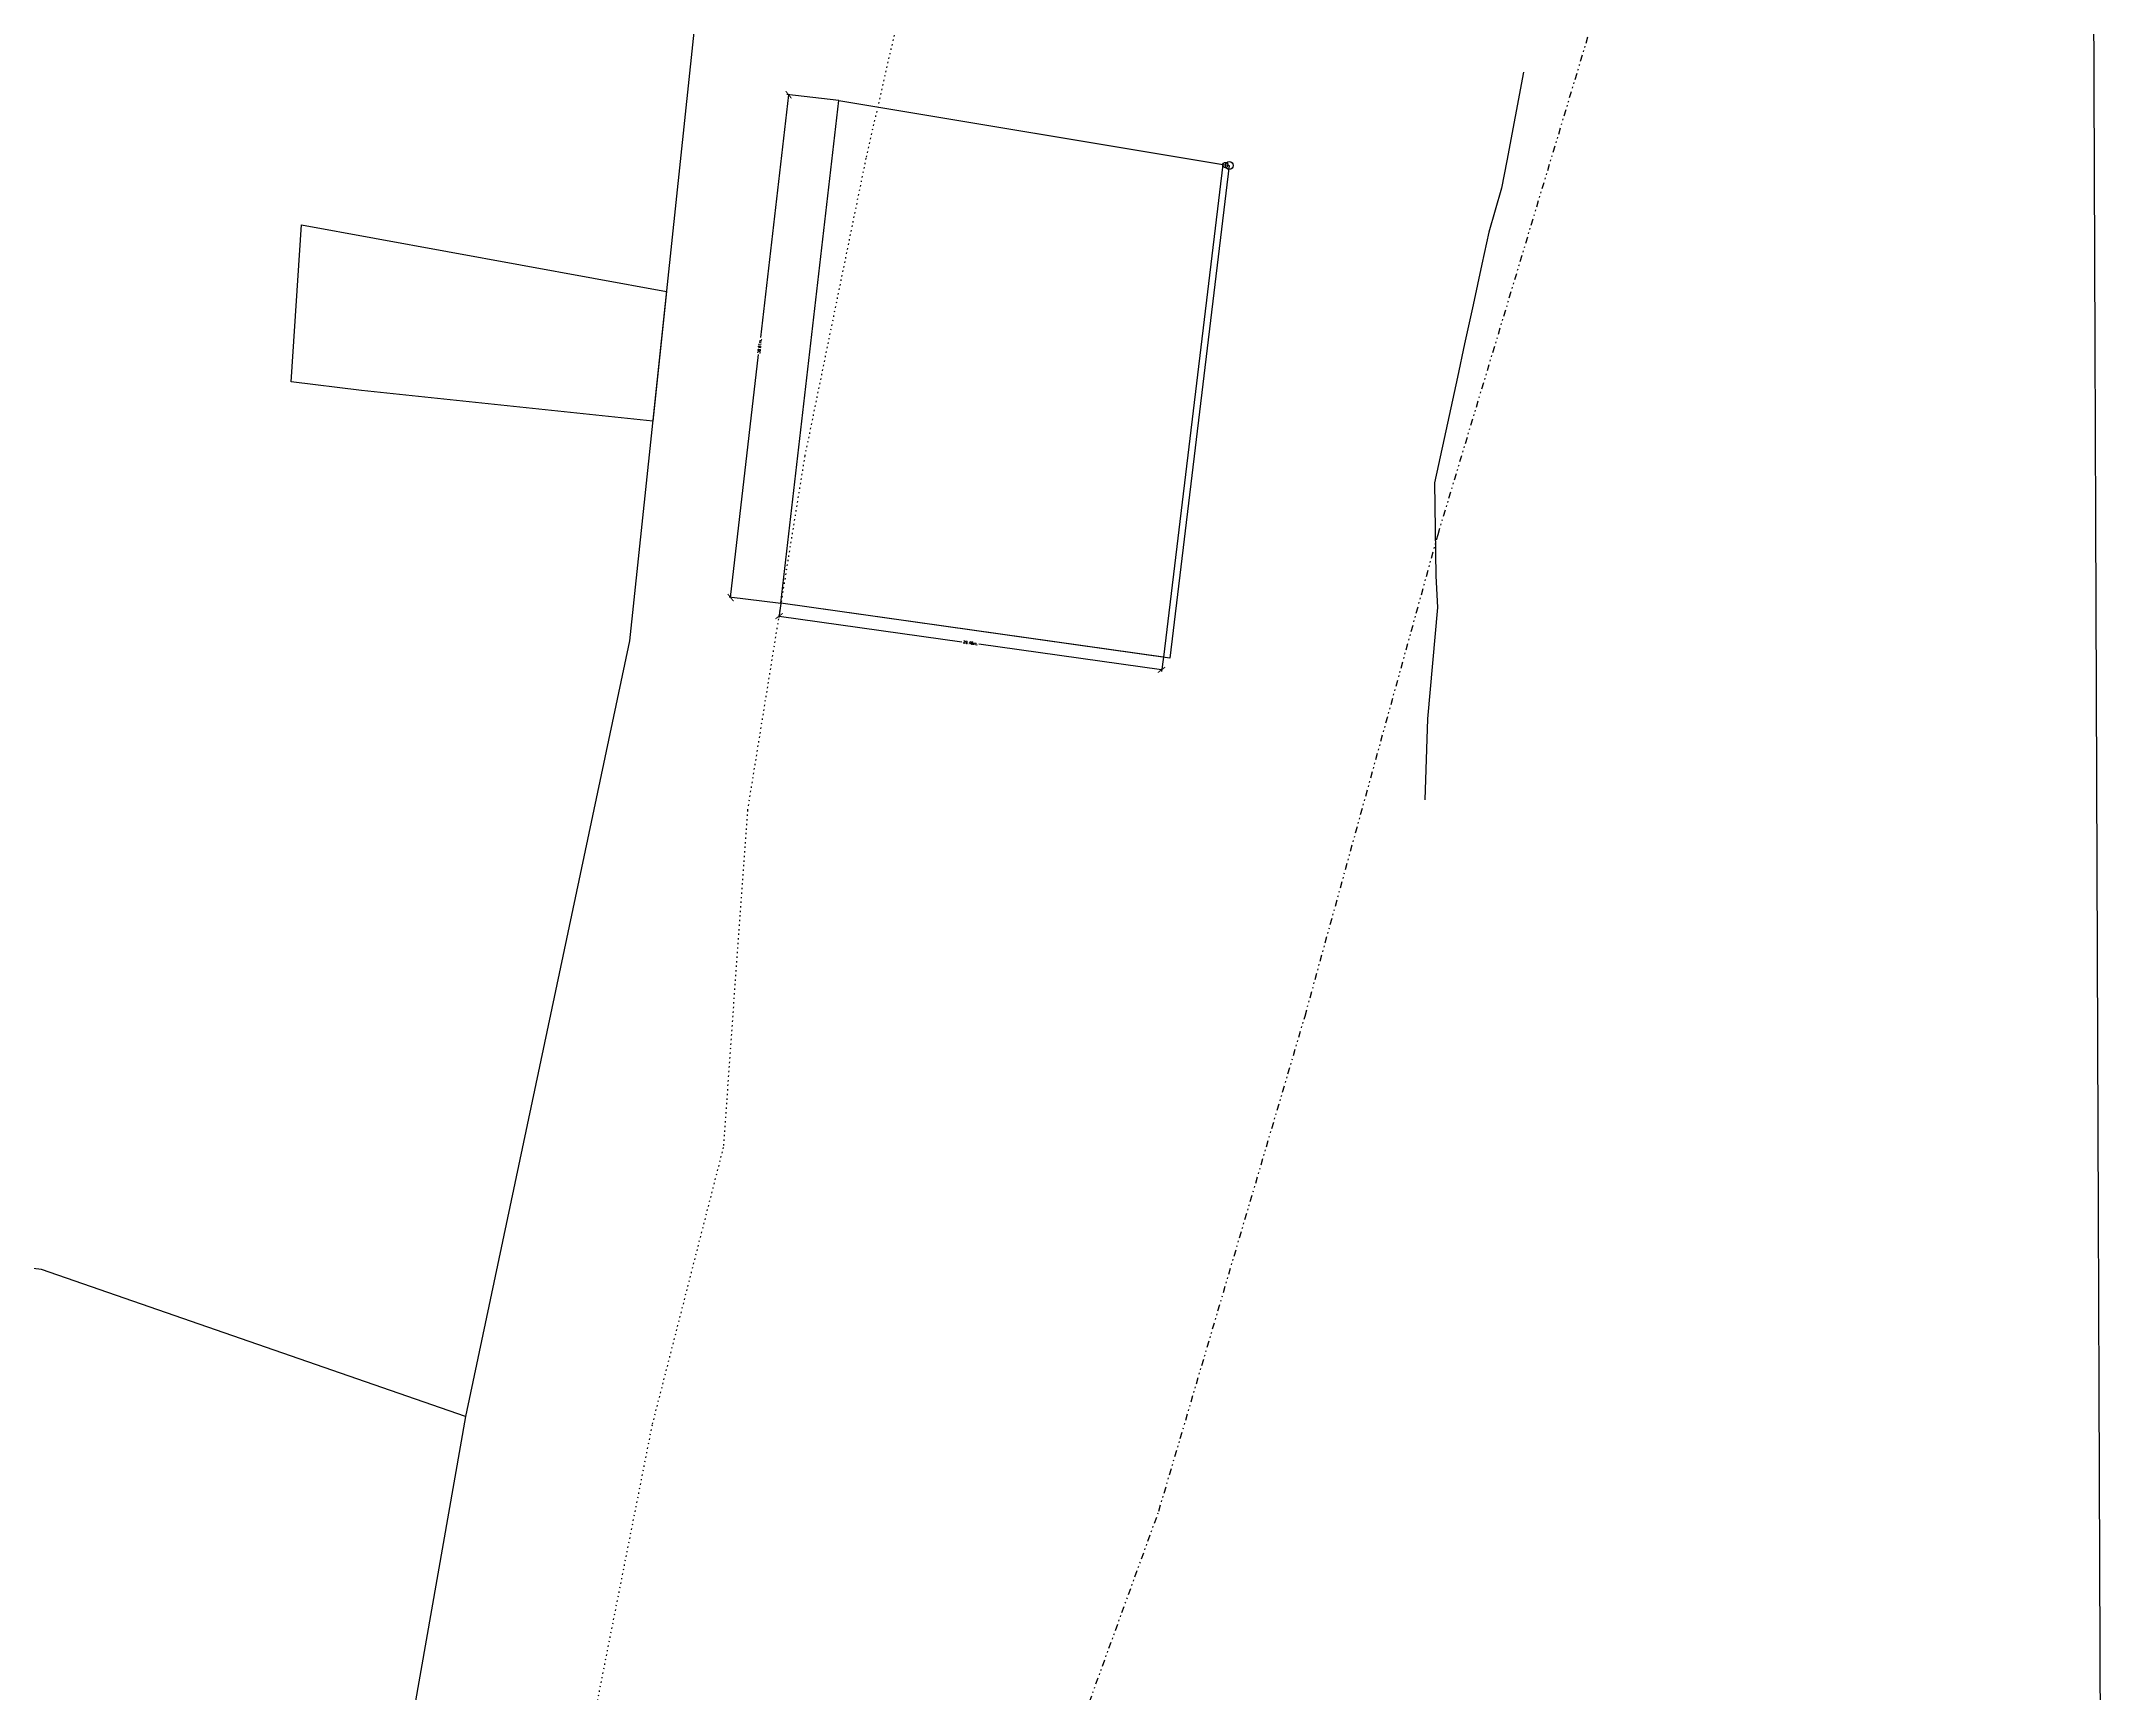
# Model space of a CAD drawing. Header units: millimetres. Extents: x 553705 to 560987, y 1303667 to 1309938.
# Drawn here: x 560541.4 to 560698.4, y 1308767.2 to 1308893.2 of the extents above; entities that cross this region are included whole.
import ezdxf

# ---------------------------------------------------------------- set-up
doc = ezdxf.new("R2010")
doc.units = ezdxf.units.MM
doc.header["$PDMODE"] = 35
doc.header["$PDSIZE"] = 0.5
doc.linetypes.add('DIVIDE', pattern=[1.25, 0.5, -0.25, 0, -0.25, 0, -0.25])
doc.linetypes.add('DOT', pattern=[0.25, 0, -0.25])
for name, color, linetype in [('2', 7, 'Continuous'), ('3', 7, 'Continuous'), ('43', 7, 'Continuous'), ('CVL_CUADCON_LIN', 8, 'Continuous')]:
    doc.layers.add(name, color=color, linetype=linetype)
doc.styles.add('ROMANS', font='ROMANS', dxfattribs={"height": 0.2})
doc.dimstyles.new('STANDARD$0', dxfattribs={"dimtxt": 0.6, "dimasz": 0.5, "dimexe": 0.125, "dimexo": 0.000625, "dimgap": 0.0625, "dimtad": 0, "dimzin": 1, "dimdsep": 46, "dimtxsty": 'ROMANS', "dimblk1": 'ARCHTICK', "dimblk2": 'ARCHTICK', "dimsah": 1, "dimcen": 2.5, "dimclrd": 1, "dimclre": 1, "dimclrt": 30, "dimaunit": 1, "dimadec": 0, "dimazin": 0, "dimtfac": 1, "dimtix": 1, "dimtofl": 0, "dimtmove": 1, "dimatfit": 3, "dimldrblk": 'ARCHTICK', "dimfxl": 1, "dimtolj": 1, "dimtzin": 1, "dimarcsym": 0})

# ---------------------------------------------------------------- blocks, each defined once
blk = doc.blocks.new('_ARCHTICK')
at = {"color": 0, "linetype": 'ByBlock', "const_width": 0.15}
blk.add_lwpolyline([(-0.5, -0.5), (0.5, 0.5)], dxfattribs=at)
blk = doc.blocks.new('*D412')
at = {"layer": 'CVL_CUADCON_LIN', "color": 1, "lineweight": -2, "ltscale": 0.5, "transparency": 16777216}
for p, q in [((560598.44, 1308889.15), (560596.3, 1308870.62)), ((560602.27, 1308888.71), (560598.31, 1308889.17)), ((560594.02, 1308850.79), (560596.15, 1308869.33)), ((560597.85, 1308850.35), (560593.9, 1308850.81))]:
    blk.add_line(p, q, dxfattribs=at)
at = {"layer": 'Defpoints', "color": 0, "lineweight": 30, "ltscale": 0.5, "transparency": 16777216}
for p in [(560602.27, 1308888.71), (560594.02, 1308850.79), (560597.86, 1308850.35)]:
    blk.add_point(p, dxfattribs=at)
at = {"layer": 'CVL_CUADCON_LIN', "color": 1, "lineweight": -2, "ltscale": 0.5, "transparency": 16777216, "xscale": 0.5, "yscale": 0.5, "zscale": 0.5}
for p, rotation in [((560598.44, 1308889.15), 83.4341369870951), ((560594.02, 1308850.79), 263.4341369870951)]:
    blk.add_blockref('_ARCHTICK', p, dxfattribs=dict(at, rotation=rotation))
at = {"layer": 'CVL_CUADCON_LIN', "color": 30, "ltscale": 0.5, "transparency": 16777216, "insert": (560596.23, 1308869.97), "char_height": 0.2, "attachment_point": 5, "rotation": 83.4341, "style": 'ROMANS'}
blk.add_mtext('\\A1;38.61m.', dxfattribs=at)
blk = doc.blocks.new('*D413')
at = {"layer": 'CVL_CUADCON_LIN', "color": 1, "lineweight": -2, "ltscale": 0.5, "transparency": 16777216}
for p, q in [((560597.86, 1308850.35), (560597.7, 1308849.26)), ((560597.72, 1308849.38), (560611.66, 1308847.42)), ((560626.89, 1308845.28), (560612.95, 1308847.24)), ((560627.03, 1308846.25), (560626.88, 1308845.15))]:
    blk.add_line(p, q, dxfattribs=at)
at = {"layer": 'Defpoints', "color": 0, "lineweight": 30, "ltscale": 0.5, "transparency": 16777216}
for p in [(560597.86, 1308850.35), (560627.03, 1308846.25), (560626.89, 1308845.28)]:
    blk.add_point(p, dxfattribs=at)
at = {"layer": 'CVL_CUADCON_LIN', "color": 1, "lineweight": -2, "ltscale": 0.5, "transparency": 16777216, "xscale": 0.5, "yscale": 0.5, "zscale": 0.5}
for p, rotation in [((560597.72, 1308849.38), 171.9936400921615), ((560626.89, 1308845.28), 351.9936400921615)]:
    blk.add_blockref('_ARCHTICK', p, dxfattribs=dict(at, rotation=rotation))
at = {"layer": 'CVL_CUADCON_LIN', "color": 30, "ltscale": 0.5, "transparency": 16777216, "insert": (560612.31, 1308847.33), "char_height": 0.2, "attachment_point": 5, "rotation": 351.9936, "style": 'ROMANS'}
blk.add_mtext('\\A1;29.46m.', dxfattribs=at)

msp = doc.modelspace()

# ---------------------------------------------------------------- linework, layer by layer
at = {"color": 1, "ltscale": 0.5, "flags": 128}
msp.add_lwpolyline([(560589.133, 1308874.145), (560588.087, 1308864.25), (560565.861, 1308866.597), (560560.502, 1308867.26), (560561.294, 1308879.234)], close=True, dxfattribs=at)
at = {"layer": '2', "color": 1, "linetype": 'Continuous'}
msp.add_line((560573.796, 1308788.327), (560561.846, 1308720.245), dxfattribs=at)
for points in [[(560573.796, 1308788.327), (560541.457, 1308799.54), (560381.304, 1308818.696), (560376.01, 1308987.741), (560192.5, 1308935.672), (560200.44, 1308542.812)], [(560603.511, 1308962.986), (560591.783, 1308899.235), (560586.318, 1308847.5), (560573.796, 1308788.327)]]:
    msp.add_lwpolyline(points, dxfattribs=at)
at = {"layer": '3', "color": 1, "linetype": 'DOT'}
msp.add_lwpolyline([(560636.474, 1309040.395), (560628.615, 1309003.411), (560625.968, 1308983.274), (560623.287, 1308967.72), (560616.365, 1308941.693), (560609.999, 1308909.05), (560604.338, 1308884.306), (560599.677, 1308861.607), (560595.302, 1308834.582), (560593.457, 1308808.848), (560588.024, 1308787.671), (560583.614, 1308765.483), (560579.461, 1308742.788), (560575.77, 1308726.463), (560570.075, 1308706.302), (560564.634, 1308686.144), (560560.435, 1308669.815), (560558.687, 1308665.727), (560584.212, 1308648.35)], dxfattribs=at)
at = {"layer": '3', "color": 1, "linetype": 'DIVIDE'}
msp.add_lwpolyline([(560584.212, 1308648.35), (560590.35, 1308677.427), (560600.558, 1308705.77), (560610.991, 1308737.935), (560626.678, 1308781.089), (560637.833, 1308818.862), (560647.979, 1308855.608), (560660.131, 1308895.935), (560669.4, 1308948.463), (560676.087, 1308971.941), (560683.04, 1308993.639), (560697.459, 1309030.656)], dxfattribs=at)
at = {"layer": '43', "color": 1, "linetype": 'Continuous'}
msp.add_lwpolyline([(553889.178, 1309911.573), (560693.97, 1309937.04), (560711.708, 1305329.172), (553905.872, 1305303.788), (553889.178, 1309911.573)], dxfattribs=at)
at = {"layer": 'CVL_CUADCON_LIN', "color": 1, "ltscale": 0.5, "flags": 128}
for points in [[(560654.508, 1308890.867), (560653.224, 1308884.119), (560652.828, 1308882.034), (560651.857, 1308878.658), (560651.327, 1308876.217), (560650.657, 1308873.131), (560650.009, 1308870.15), (560649.457, 1308867.604), (560648.44, 1308862.924), (560647.704, 1308859.534), (560647.824, 1308852.459), (560647.944, 1308850.043), (560647.173, 1308841.545), (560646.969, 1308835.362), (560646.969, 1308835.362)], [(560602.27, 1308888.71), (560632.057, 1308883.753), (560627.526, 1308846.18), (560597.855, 1308850.353), (560602.27, 1308888.71)]]:
    msp.add_lwpolyline(points, dxfattribs=at)
at = {"layer": 'CVL_CUADCON_LIN', "color": 1, "lineweight": 30, "ltscale": 0.5, "flags": 128}
msp.add_lwpolyline([(560631.565, 1308883.835), (560627.031, 1308846.25), (560597.855, 1308850.353), (560602.27, 1308888.71), (560631.565, 1308883.835)], dxfattribs=at)
at = {"layer": 'CVL_CUADCON_LIN', "color": 1, "ltscale": 0.5}
for centre, radius in [((560631.759, 1308883.788), 0.2), ((560632.057, 1308883.753), 0.3)]:
    msp.add_circle(centre, radius, dxfattribs=at)

# ---------------------------------------------------------------- dimensions: what is measured, and where the dimension line sits
for p1, p2, distance, picture, middle in [((560602.27, 1308888.71), (560597.855, 1308850.353), -3.859, '*D412', (560596.229, 1308869.973)), ((560597.855, 1308850.353), (560627.031, 1308846.25), -0.983, '*D413', (560612.306, 1308847.328))]:
    dim = msp.add_aligned_dim(p1=p1, p2=p2, distance=distance, dimstyle='STANDARD$0', override={"dimpost": 'm.', "dimfxl": 31.75}, dxfattribs=at)
    dim.commit()
    dim.dimension.update_dxf_attribs({"geometry": picture, "text_midpoint": middle})

doc.saveas('drawing.dxf')
